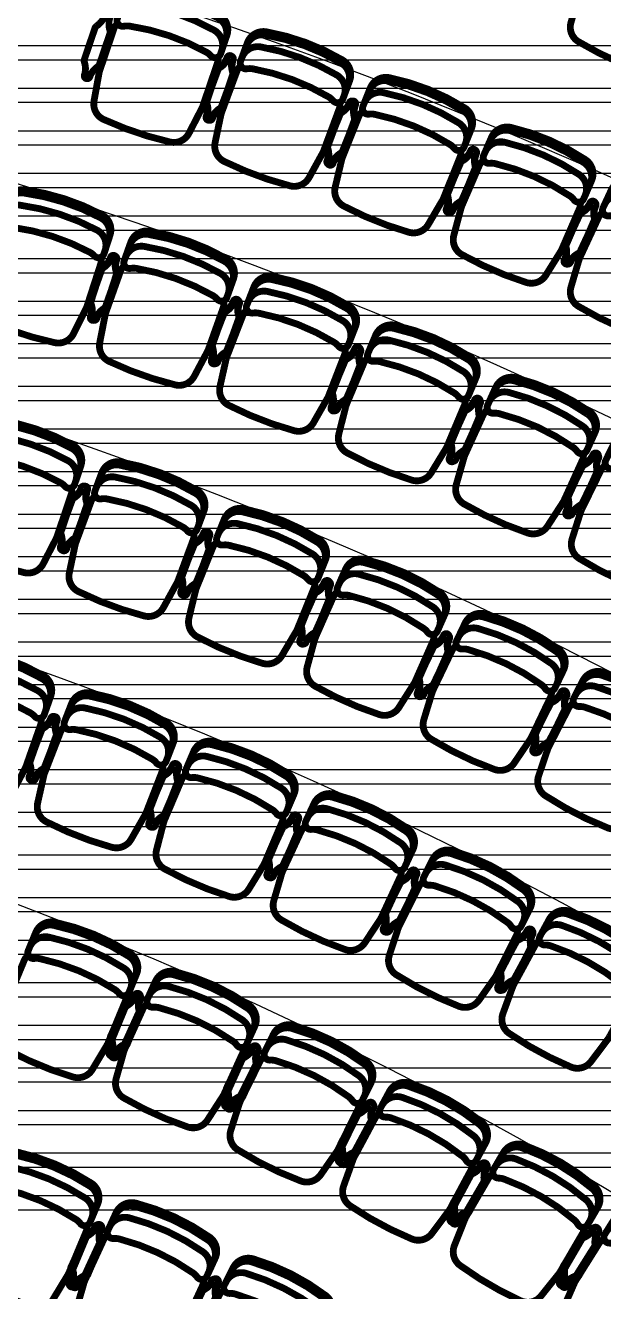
# Model space of a CAD drawing. Header units: metres. Extents: x -331 to 2982, y 362 to 2539.
# Drawn here: x 852.47 to 855.01, y 982.94 to 988.52 of the extents above; entities that cross this region are included whole.
import ezdxf

# ---------------------------------------------------------------- set-up
doc = ezdxf.new("R2010")
doc.units = ezdxf.units.M
doc.layers.add('Pis', color=251, linetype='Continuous')
doc.layers.add('Renato', color=7, linetype='Continuous')

msp = doc.modelspace()

# ---------------------------------------------------------------- hatches: boundary and pattern name
at = {"layer": 'Renato'}
h = msp.add_hatch(dxfattribs=at)
h.set_pattern_fill('ANSI32', color=256, scale=0.5, angle=135)
h.set_pattern_definition([(180, (839.86678, 988.55278), (-1e-17, -0.1875), []), (180, (839.80428, 988.61528), (-1e-17, -0.1875), [])])
h.paths.add_polyline_path([(852.3668, 988.5528), (856.5168, 988.5528), (856.5168, 983.2157), (852.3668, 983.2157)])

# ---------------------------------------------------------------- linework, layer by layer
at = {"layer": 'Pis', "const_width": 0.03}
for points in [[(855.4291, 988.6622, -0.149389), (855.425, 988.6333), (855.3438, 988.4587, -0.03724), (855.3365, 988.4457), (855.2689, 988.3435, -0.342214), (855.1819, 988.314, -0.051556), (854.9022, 988.4442, -0.342214), (854.8687, 988.5298), (854.9033, 988.6473, -0.03724), (854.9086, 988.6612), (854.9898, 988.8358, -0.149389), (855.0094, 988.8575)], [(853.3492, 988.4592, 0.36261), (853.3146, 988.5489, 0.08991), (852.9768, 988.6637, 0.36261), (852.8947, 988.6136)], [(853.3312, 988.4062, 0.36261), (853.2966, 988.4959, 0.08991), (852.9587, 988.6106, 0.36261), (852.8767, 988.5605)], [(853.3118, 988.3759, -0.149389), (853.3109, 988.3466), (853.249, 988.1643, -0.03724), (853.2432, 988.1506), (853.187, 988.0417, -0.342214), (853.1037, 988.003, -0.051556), (852.8116, 988.1022, -0.342214), (852.769, 988.1837), (852.7908, 988.3043, -0.03724), (852.7945, 988.3187), (852.8564, 988.501, -0.149389), (852.8735, 988.5247)], [(853.8893, 988.2597, 0.36261), (853.8572, 988.3503, 0.08991), (853.5226, 988.4741, 0.36261), (853.4392, 988.4263)], [(853.8699, 988.2072, 0.36261), (853.8377, 988.2978, 0.08991), (853.5031, 988.4216, 0.36261), (853.4197, 988.3738)], [(853.8497, 988.1774, -0.149389), (853.8481, 988.1482), (853.7812, 987.9676, -0.03724), (853.7751, 987.9541), (853.7159, 987.8468, -0.342214), (853.6316, 987.8103, -0.051556), (853.3422, 987.9174, -0.342214), (853.3019, 988), (853.327, 988.1199, -0.03724), (853.3311, 988.1342), (853.3979, 988.3148, -0.149389), (853.4156, 988.338)], [(854.4248, 988.048, 0.36261), (854.3951, 988.1395, 0.08991), (854.064, 988.2723, 0.36261), (853.9793, 988.2267)], [(854.404, 987.996, 0.36261), (854.3742, 988.0875, 0.08991), (854.0431, 988.2203, 0.36261), (853.9585, 988.1747)], [(854.383, 987.9668, -0.149389), (854.3806, 987.9377), (854.3089, 987.759, -0.03724), (854.3023, 987.7456), (854.2403, 987.6399, -0.342214), (854.155, 987.6057, -0.051556), (853.8687, 987.7206, -0.342214), (853.8306, 987.8042), (853.8589, 987.9235, -0.03724), (853.8634, 987.9377), (853.9351, 988.1164, -0.149389), (853.9534, 988.1391)], [(854.9534, 987.8196, 0.36261), (854.9262, 987.9118, 0.08991), (854.5988, 988.0535, 0.36261), (854.5129, 988.0103)], [(854.9311, 987.7682, 0.36261), (854.9039, 987.8604, 0.08991), (854.5765, 988.0021, 0.36261), (854.4906, 987.9589)], [(854.9094, 987.7395, -0.149389), (854.9062, 987.7105), (854.8297, 987.5338, -0.03724), (854.8228, 987.5206), (854.7579, 987.4166, -0.342214), (854.6717, 987.3848, -0.051556), (854.3886, 987.5073, -0.342214), (854.3528, 987.592), (854.3843, 987.7104, -0.03724), (854.3892, 987.7245), (854.4657, 987.9012, -0.149389), (854.4846, 987.9234)], [(852.835, 987.5796, 0.36261), (852.799, 987.6688, 0.08991), (852.4596, 987.7785, 0.36261), (852.3782, 987.7272)], [(855.4515, 987.5253, 0.36261), (855.4268, 987.6182, 0.08991), (855.1034, 987.7687, 0.36261), (855.0164, 987.7278)], [(852.8178, 987.5263, 0.36261), (852.7818, 987.6155, 0.08991), (852.4423, 987.7252, 0.36261), (852.361, 987.6739)], [(855.4291, 987.4972, -0.149389), (855.425, 987.4683), (855.3438, 987.2937, -0.03724), (855.3365, 987.2807), (855.2689, 987.1785, -0.342214), (855.1819, 987.149, -0.051556), (854.9022, 987.2792, -0.342214), (854.8687, 987.3648), (854.9033, 987.4823, -0.03724), (854.9086, 987.4962), (854.9898, 987.6708, -0.149389), (855.0094, 987.6925)], [(852.7989, 987.4957, -0.149389), (852.7984, 987.4665), (852.7392, 987.2833, -0.03724), (852.7336, 987.2695), (852.6791, 987.1598, -0.342214), (852.5963, 987.1198, -0.051556), (852.3027, 987.2147, -0.342214), (852.259, 987.2955), (852.279, 987.4164, -0.03724), (852.2825, 987.4309), (852.3417, 987.6141, -0.149389), (852.3584, 987.638)], [(853.378, 987.3869, 0.36261), (853.3446, 987.4771, 0.08991), (853.0084, 987.5964, 0.36261), (852.9256, 987.5475)], [(853.3592, 987.3341, 0.36261), (853.3258, 987.4243, 0.08991), (852.9896, 987.5436, 0.36261), (852.9069, 987.4947)], [(853.3395, 987.304, -0.149389), (853.3382, 987.2748), (853.2737, 987.0934, -0.03724), (853.2677, 987.0798), (853.2101, 986.9717, -0.342214), (853.1262, 986.9341, -0.051556), (852.8355, 987.0373, -0.342214), (852.7941, 987.1194), (852.8175, 987.2397, -0.03724), (852.8214, 987.254), (852.8858, 987.4354, -0.149389), (852.9032, 987.4589)], [(853.8945, 987.1255, 0.36261), (853.8638, 987.2165, 0.08991), (853.5311, 987.3455, 0.36261), (853.447, 987.299)], [(853.9148, 987.1777, 0.36261), (853.884, 987.2688, 0.08991), (853.5514, 987.3977, 0.36261), (853.4672, 987.3512)], [(853.8739, 987.096, -0.149389), (853.8718, 987.0668), (853.8022, 986.8873, -0.03724), (853.7958, 986.8739), (853.7351, 986.7674, -0.342214), (853.6501, 986.7323, -0.051556), (853.3625, 986.8438, -0.342214), (853.3235, 986.927), (853.3503, 987.0466, -0.03724), (853.3547, 987.0608), (853.4243, 987.2403, -0.149389), (853.4423, 987.2633)], [(854.4451, 986.9525, 0.36261), (854.4169, 987.0444, 0.08991), (854.0881, 987.1828, 0.36261), (854.0027, 987.1387)], [(854.4233, 986.9008, 0.36261), (854.3952, 986.9927, 0.08991), (854.0664, 987.1312, 0.36261), (853.9809, 987.0871)], [(854.4019, 986.8719, -0.149389), (854.3989, 986.8429), (854.3242, 986.6654, -0.03724), (854.3175, 986.6522), (854.2537, 986.5475, -0.342214), (854.1678, 986.5148, -0.051556), (853.8835, 986.6345, -0.342214), (853.8468, 986.7188), (853.8771, 986.8375, -0.03724), (853.8818, 986.8517), (853.9565, 987.0291, -0.149389), (853.9753, 987.0516)], [(854.9452, 986.6604, 0.36261), (854.9196, 986.7531, 0.08991), (854.5949, 986.9009, 0.36261), (854.5083, 986.8592)], [(854.9684, 986.7114, 0.36261), (854.9428, 986.8041, 0.08991), (854.6181, 986.9519, 0.36261), (854.5315, 986.9102)], [(854.9229, 986.6321, -0.149389), (854.9191, 986.6032), (854.8393, 986.4279, -0.03724), (854.8322, 986.4149), (854.7654, 986.3121, -0.342214), (854.6787, 986.2818, -0.051556), (854.3979, 986.4096, -0.342214), (854.3637, 986.495), (854.3973, 986.6128, -0.03724), (854.4025, 986.6268), (854.4822, 986.802, -0.149389), (854.5016, 986.8239)], [(852.7065, 986.5644, 0.36261), (852.6717, 986.654, 0.08991), (852.3336, 986.7679, 0.36261), (852.2516, 986.7176)], [(852.6886, 986.5113, 0.36261), (852.6538, 986.6009, 0.08991), (852.3157, 986.7148, 0.36261), (852.2338, 986.6645)], [(852.6694, 986.4809, -0.149389), (852.6685, 986.4517), (852.6071, 986.2692, -0.03724), (852.6013, 986.2555), (852.5453, 986.1465, -0.342214), (852.4621, 986.1075, -0.051556), (852.1697, 986.2061, -0.342214), (852.127, 986.2874), (852.1485, 986.4081, -0.03724), (852.1522, 986.4225), (852.2137, 986.605, -0.149389), (852.2307, 986.6287)], [(853.2478, 986.3661, 0.36261), (853.2157, 986.4567, 0.08991), (852.8812, 986.5808, 0.36261), (852.7978, 986.5331)], [(855.4364, 986.3768, -0.149389), (855.4318, 986.3479), (855.3471, 986.175, -0.03724), (855.3395, 986.1622), (855.2699, 986.0614, -0.342214), (855.1823, 986.0336, -0.051556), (854.9052, 986.1694, -0.342214), (854.8735, 986.2557), (854.9105, 986.3725, -0.03724), (854.9161, 986.3863), (855.0008, 986.5592, -0.149389), (855.0208, 986.5805)], [(853.2283, 986.3136, 0.36261), (853.1962, 986.4042, 0.08991), (852.8617, 986.5283, 0.36261), (852.7783, 986.4805)], [(853.2081, 986.2838, -0.149389), (853.2064, 986.2546), (853.1395, 986.0741, -0.03724), (853.1333, 986.0606), (853.0741, 985.9533, -0.342214), (852.9897, 985.9169, -0.051556), (852.7004, 986.0242, -0.342214), (852.6602, 986.1068), (852.6853, 986.2268, -0.03724), (852.6894, 986.2411), (852.7564, 986.4216, -0.149389), (852.7741, 986.4448)], [(853.7821, 986.1495, 0.36261), (853.7527, 986.2411, 0.08991), (853.4221, 986.3752, 0.36261), (853.3373, 986.33)], [(853.761, 986.0976, 0.36261), (853.7316, 986.1891, 0.08991), (853.4011, 986.3233, 0.36261), (853.3162, 986.2781)], [(853.7399, 986.0684, -0.149389), (853.7373, 986.0393), (853.6649, 985.8609, -0.03724), (853.6583, 985.8476), (853.5959, 985.7421, -0.342214), (853.5105, 985.7083, -0.051556), (853.2246, 985.8243, -0.342214), (853.1869, 985.9081), (853.2156, 986.0272, -0.03724), (853.2202, 986.0414), (853.2926, 986.2198, -0.149389), (853.311, 986.2425)], [(854.3096, 985.9157, 0.36261), (854.283, 986.0081, 0.08991), (853.9566, 986.1522, 0.36261), (853.8705, 986.1095)], [(854.2869, 985.8644, 0.36261), (854.2604, 985.9568, 0.08991), (853.934, 986.1009, 0.36261), (853.8478, 986.0583)], [(854.265, 985.8359, -0.149389), (854.2616, 985.8069), (854.1838, 985.6308, -0.03724), (854.1768, 985.6176), (854.1112, 985.5141, -0.342214), (854.0248, 985.4829, -0.051556), (853.7426, 985.6075, -0.342214), (853.7074, 985.6924), (853.7397, 985.8106, -0.03724), (853.7447, 985.8246), (853.8224, 986.0007, -0.149389), (853.8415, 986.0229)], [(854.8294, 985.6653, 0.36261), (854.8057, 985.7585, 0.08991), (854.4838, 985.9124, 0.36261), (854.3964, 985.8724)], [(854.8053, 985.6148, 0.36261), (854.7815, 985.7079, 0.08991), (854.4596, 985.8618, 0.36261), (854.3722, 985.8218)], [(854.7825, 985.587, -0.149389), (854.7781, 985.5581), (854.6951, 985.3843, -0.03724), (854.6877, 985.3714), (854.619, 985.2699, -0.342214), (854.5317, 985.2413, -0.051556), (854.2534, 985.3744, -0.342214), (854.2208, 985.4603), (854.2566, 985.5775, -0.03724), (854.262, 985.5914), (854.3451, 985.7651, -0.149389), (854.3648, 985.7866)], [(852.5738, 985.5507, 0.36261), (852.5401, 985.6408, 0.08991), (852.2036, 985.7593, 0.36261), (852.121, 985.7101)], [(852.5552, 985.4979, 0.36261), (852.5215, 985.588, 0.08991), (852.185, 985.7064, 0.36261), (852.1024, 985.6572)], [(852.5355, 985.4678, -0.149389), (852.5343, 985.4386), (852.4704, 985.257, -0.03724), (852.4644, 985.2433), (852.407, 985.135, -0.342214), (852.3233, 985.0972, -0.051556), (852.0322, 985.1997, -0.342214), (851.9906, 985.2816), (852.0137, 985.4019, -0.03724), (852.0176, 985.4163), (852.0815, 985.5979, -0.149389), (852.0989, 985.6215)], [(855.3406, 985.3988, 0.36261), (855.3197, 985.4927, 0.08991), (855.0026, 985.6562, 0.36261), (854.914, 985.6188)], [(853.1123, 985.3439, 0.36261), (853.0816, 985.435, 0.08991), (852.749, 985.5641, 0.36261), (852.6648, 985.5176)], [(855.3149, 985.349, 0.36261), (855.294, 985.4429, 0.08991), (854.9769, 985.6064, 0.36261), (854.8883, 985.569)], [(853.092, 985.2916, 0.36261), (853.0613, 985.3827, 0.08991), (852.7287, 985.5119, 0.36261), (852.6446, 985.4654)], [(855.2913, 985.3219, -0.149389), (855.2861, 985.2931), (855.1979, 985.122, -0.03724), (855.1901, 985.1093), (855.1184, 985.01, -0.342214), (855.0302, 984.984, -0.051556), (854.756, 985.1254, -0.342214), (854.726, 985.2123), (854.7654, 985.3283, -0.03724), (854.7712, 985.342), (854.8595, 985.5131, -0.149389), (854.8799, 985.5341)], [(853.0714, 985.2622, -0.149389), (853.0692, 985.233), (852.9995, 985.0535, -0.03724), (852.9931, 985.0401), (852.9323, 984.9337, -0.342214), (852.8474, 984.8986, -0.051556), (852.5598, 985.0103, -0.342214), (852.5208, 985.0935), (852.5478, 985.2131, -0.03724), (852.5521, 985.2273), (852.6218, 985.4068, -0.149389), (852.6399, 985.4297)], [(853.6433, 985.1184, 0.36261), (853.6155, 985.2105, 0.08991), (853.2872, 985.3502, 0.36261), (853.2016, 985.3064)], [(853.6213, 985.0669, 0.36261), (853.5935, 985.1589, 0.08991), (853.2653, 985.2986, 0.36261), (853.1797, 985.2548)], [(853.5998, 985.0381, -0.149389), (853.5967, 985.009), (853.5213, 984.8319, -0.03724), (853.5145, 984.8186), (853.4503, 984.7142, -0.342214), (853.3643, 984.6819, -0.051556), (853.0804, 984.8027, -0.342214), (853.0441, 984.8871), (853.0749, 985.0057, -0.03724), (853.0797, 985.0198), (853.155, 985.197, -0.149389), (853.1739, 985.2194)], [(854.1668, 984.8761, 0.36261), (854.1419, 984.969, 0.08991), (853.8183, 985.1191, 0.36261), (853.7313, 985.0781)], [(854.1432, 984.8253, 0.36261), (854.1184, 984.9181, 0.08991), (853.7947, 985.0683, 0.36261), (853.7078, 985.0272)], [(854.1208, 984.7972, -0.149389), (854.1167, 984.7682), (854.0357, 984.5936, -0.03724), (854.0285, 984.5806), (853.961, 984.4783, -0.342214), (853.874, 984.4486, -0.051556), (853.5941, 984.5785, -0.342214), (853.5605, 984.664), (853.595, 984.7816, -0.03724), (853.6003, 984.7955), (853.6813, 984.9702, -0.149389), (853.7008, 984.992)], [(854.6818, 984.6165, 0.36261), (854.6599, 984.7101, 0.08991), (854.3413, 984.8705, 0.36261), (854.2531, 984.8323)], [(854.6566, 984.5664, 0.36261), (854.6348, 984.66, 0.08991), (854.3161, 984.8204, 0.36261), (854.2279, 984.7822)], [(854.6333, 984.539, -0.149389), (854.6284, 984.5102), (854.5418, 984.3383, -0.03724), (854.5341, 984.3255), (854.4634, 984.2254, -0.342214), (854.3755, 984.1986, -0.051556), (854.0999, 984.3373, -0.342214), (854.0691, 984.4239), (854.1074, 984.5403, -0.03724), (854.113, 984.554), (854.1996, 984.726, -0.149389), (854.2198, 984.7472)], [(855.1608, 984.2902, 0.36261), (855.1419, 984.3844, 0.08991), (854.8286, 984.5549, 0.36261), (854.7392, 984.5195)], [(855.1876, 984.3394, 0.36261), (855.1687, 984.4336, 0.08991), (854.8553, 984.6041, 0.36261), (854.7659, 984.5688)], [(852.9291, 984.2752, 0.36261), (852.9003, 984.3669, 0.08991), (852.5706, 984.5031, 0.36261), (852.4855, 984.4584)], [(852.9505, 984.327, 0.36261), (852.9217, 984.4187, 0.08991), (852.592, 984.5548, 0.36261), (852.5068, 984.5101)], [(855.1366, 984.2635, -0.149389), (855.1308, 984.2349), (855.0387, 984.0658, -0.03724), (855.0307, 984.0533), (854.9568, 983.9555, -0.342214), (854.8681, 983.9315, -0.051556), (854.5971, 984.0789, -0.342214), (854.569, 984.1665), (854.611, 984.2816, -0.03724), (854.6171, 984.2952), (854.7091, 984.4643, -0.149389), (854.73, 984.4848)], [(852.9079, 984.2461, -0.149389), (852.9051, 984.217), (852.8316, 984.0391, -0.03724), (852.8249, 984.0258), (852.7619, 983.9207, -0.342214), (852.6762, 983.8874, -0.051556), (852.3911, 984.0051, -0.342214), (852.3539, 984.0892), (852.3833, 984.2081, -0.03724), (852.388, 984.2223), (852.4614, 984.4002, -0.149389), (852.48, 984.4228)], [(853.4706, 984.0974, 0.36261), (853.445, 984.19, 0.08991), (853.12, 984.3373, 0.36261), (853.0334, 984.2955)], [(853.4475, 984.0464, 0.36261), (853.4218, 984.139, 0.08991), (853.0969, 984.2863, 0.36261), (853.0103, 984.2445)], [(853.4253, 984.0181, -0.149389), (853.4215, 983.9891), (853.3421, 983.8137, -0.03724), (853.3349, 983.8007), (853.2684, 983.6978, -0.342214), (853.1816, 983.6674, -0.051556), (852.9006, 983.7947, -0.342214), (852.8663, 983.88), (852.8998, 983.9979, -0.03724), (852.9049, 984.0119), (852.9844, 984.1872, -0.149389), (853.0037, 984.2092)], [(853.9825, 983.8496, 0.36261), (853.96, 983.9431, 0.08991), (853.6402, 984.1013, 0.36261), (853.5523, 984.0625)], [(853.9577, 983.7994, 0.36261), (853.9352, 983.8929, 0.08991), (853.6154, 984.0511, 0.36261), (853.5274, 984.0123)], [(853.9345, 983.7719, -0.149389), (853.9298, 983.743), (853.8444, 983.5705, -0.03724), (853.8368, 983.5577), (853.7668, 983.4571, -0.342214), (853.6791, 983.4297, -0.051556), (853.4025, 983.5665, -0.342214), (853.3711, 983.6528), (853.4086, 983.7695, -0.03724), (853.4142, 983.7833), (853.4996, 983.9559, -0.149389), (853.5196, 983.9772)], [(854.4855, 983.5839, 0.36261), (854.4661, 983.6781, 0.08991), (854.1519, 983.8471, 0.36261), (854.0627, 983.8113)], [(854.4589, 983.5346, 0.36261), (854.4396, 983.6288, 0.08991), (854.1254, 983.7977, 0.36261), (854.0362, 983.7619)], [(854.4349, 983.5079, -0.149389), (854.4291, 983.4792), (854.338, 983.3096, -0.03724), (854.33, 983.2971), (854.2565, 983.1989, -0.342214), (854.1679, 983.1745, -0.051556), (853.8962, 983.3206, -0.342214), (853.8678, 983.408), (853.9091, 983.5234, -0.03724), (853.9152, 983.5369), (854.0064, 983.7065, -0.149389), (854.0271, 983.7271)], [(854.9788, 983.3007, 0.36261), (854.9627, 983.3954, 0.08991), (854.6544, 983.575, 0.36261), (854.564, 983.5422)], [(852.7794, 983.3148, 0.36261), (852.751, 983.4067, 0.08991), (852.4218, 983.5442, 0.36261), (852.3365, 983.4998)], [(854.9506, 983.2522, 0.36261), (854.9345, 983.347, 0.08991), (854.6262, 983.5266, 0.36261), (854.5358, 983.4938)], [(852.7578, 983.2631, 0.36261), (852.7294, 983.355, 0.08991), (852.4002, 983.4925, 0.36261), (852.3149, 983.4481)], [(854.9257, 983.2264, -0.149389), (854.919, 983.1979), (854.8221, 983.0315, -0.03724), (854.8137, 983.0193), (854.737, 982.9237, -0.342214), (854.6476, 982.9023, -0.051556), (854.381, 983.0575, -0.342214), (854.3555, 983.1458), (854.4008, 983.2597, -0.03724), (854.4073, 983.2731), (854.5042, 983.4394, -0.149389), (854.5256, 983.4593)], [(852.7364, 983.2342, -0.149389), (852.7335, 983.2051), (852.6593, 983.0274, -0.03724), (852.6526, 983.0142), (852.5891, 982.9094, -0.342214), (852.5033, 982.8764, -0.051556), (852.2187, 982.9953, -0.342214), (852.1818, 983.0795), (852.2117, 983.1983, -0.03724), (852.2164, 983.2124), (852.2906, 983.3901, -0.149389), (852.3093, 983.4126)], [(853.2961, 983.0764, 0.36261), (853.2711, 983.1692, 0.08991), (852.947, 983.3185, 0.36261), (852.8602, 983.2773)], [(853.2727, 983.0255, 0.36261), (853.2476, 983.1184, 0.08991), (852.9236, 983.2677, 0.36261), (852.8367, 983.2264)], [(855.4322, 982.9527, 0.36261), (855.4193, 983.048, 0.08991), (855.1172, 983.2379, 0.36261), (855.0258, 983.2082)], [(853.2503, 982.9974, -0.149389), (853.2464, 982.9684), (853.1658, 982.7936, -0.03724), (853.1586, 982.7805), (853.0913, 982.6781, -0.342214), (853.0044, 982.6482, -0.051556), (852.7242, 982.7774, -0.342214), (852.6904, 982.8628), (852.7246, 982.9805, -0.03724), (852.7298, 982.9944), (852.8104, 983.1693, -0.149389), (852.8299, 983.1911)], [(855.4063, 982.9277, -0.149389), (855.3987, 982.8995), (855.2962, 982.7365, -0.03724), (855.2874, 982.7245), (855.2075, 982.6316, -0.342214), (855.1174, 982.6132, -0.051556), (854.8563, 982.7774, -0.342214), (854.8338, 982.8665), (854.8829, 982.9788, -0.03724), (854.8899, 982.992), (854.9923, 983.155, -0.149389), (855.0144, 983.1741)], [(853.8035, 982.8188, 0.36261), (853.7818, 982.9125, 0.08991), (853.4634, 983.0734, 0.36261), (853.3751, 983.0353)], [(853.7782, 982.7688, 0.36261), (853.7565, 982.8625, 0.08991), (853.4381, 983.0234, 0.36261), (853.3498, 982.9853)], [(853.7549, 982.7415, -0.149389), (853.7499, 982.7127), (853.663, 982.5409, -0.03724), (853.6554, 982.5281), (853.5845, 982.4282, -0.342214), (853.4965, 982.4015, -0.051556), (853.2212, 982.5406, -0.342214), (853.1905, 982.6273), (853.2289, 982.7436, -0.03724), (853.2346, 982.7574), (853.3215, 982.9292, -0.149389), (853.3417, 982.9503)]]:
    msp.add_lwpolyline(points, format="xyb", dxfattribs=at)
for points in [[(852.9257, 988.5133, -0.08991), (853.2635, 988.3986, -0.086278), (853.2835, 988.3825, 0.57735), (853.326, 988.3909), (853.354, 988.4734, 0.36261), (853.3194, 988.5631, 0.08991), (852.9816, 988.6779, 0.36261), (852.8995, 988.6278), (852.8715, 988.5453, 0.57735), (852.9, 988.5127, -0.086278)], [(852.785, 988.3346, 0.164851), (852.7928, 988.3448), (852.8392, 988.4813, 0.164851), (852.8392, 988.4941, -0.162089), (852.8389, 988.5505, 1), (852.8153, 988.5585, -0.162089), (852.7807, 988.514, 0.164851), (852.7729, 988.5038), (852.7266, 988.3673, 0.164851), (852.7266, 988.3545, -0.162089), (852.7268, 988.2981, 1), (852.7505, 988.2901, -0.162089)], [(853.4675, 988.3253, -0.08991), (853.8021, 988.2014, -0.086278), (853.8216, 988.1848, 0.57735), (853.8643, 988.1921), (853.8945, 988.2738, 0.36261), (853.8624, 988.3644, 0.08991), (853.5278, 988.4882, 0.36261), (853.4444, 988.4404), (853.4141, 988.3587, 0.57735), (853.4418, 988.3253, -0.086278)], [(853.322, 988.1504, 0.164851), (853.3301, 988.1604), (853.3801, 988.2956, 0.164851), (853.3805, 988.3084, -0.162089), (853.3817, 988.3647, 1), (853.3583, 988.3734, -0.162089), (853.3225, 988.3298, 0.164851), (853.3145, 988.3198), (853.2644, 988.1847, 0.164851), (853.2641, 988.1719, -0.162089), (853.2628, 988.1155, 1), (853.2863, 988.1068, -0.162089)], [(853.2663, 988.184), (853.3126, 988.3205, -0.164851), (853.3204, 988.3307, 0.162089), (853.355, 988.3752, -1), (853.3786, 988.3672, 0.162089), (853.3789, 988.3108, -0.164851), (853.3789, 988.298), (853.3326, 988.1615, -0.164851), (853.3248, 988.1513, 0.162089), (853.2902, 988.1068, -1), (853.2665, 988.1148, 0.162089), (853.2663, 988.1712, -0.164851)], [(854.0049, 988.1249, -0.08991), (854.336, 987.9921, -0.086278), (854.3551, 987.9749, 0.57735), (854.398, 987.9811), (854.4304, 988.0619, 0.36261), (854.4007, 988.1534, 0.08991), (854.0696, 988.2862, 0.36261), (853.9849, 988.2406), (853.9525, 988.1598, 0.57735), (853.9792, 988.1257, -0.086278)], [(853.8548, 987.9541, 0.164851), (853.8631, 987.9638), (853.9168, 988.0976, 0.164851), (853.9175, 988.1104, -0.162089), (853.9202, 988.1667, 1), (853.897, 988.176, -0.162089), (853.8601, 988.1334, 0.164851), (853.8518, 988.1237), (853.7981, 987.9899, 0.164851), (853.7974, 987.9771, -0.162089), (853.7947, 987.9208, 1), (853.8179, 987.9115, -0.162089)], [(853.799, 987.9869), (853.849, 988.122, -0.164851), (853.8571, 988.132, 0.162089), (853.8928, 988.1756, -1), (853.9163, 988.1669, 0.162089), (853.915, 988.1106, -0.164851), (853.9147, 988.0977), (853.8647, 987.9626, -0.164851), (853.8566, 987.9526, 0.162089), (853.8209, 987.909, -1), (853.7974, 987.9177, 0.162089), (853.7987, 987.974, -0.164851)], [(854.5357, 987.9078, -0.08991), (854.8631, 987.7661, -0.086278), (854.8817, 987.7484, 0.57735), (854.9247, 987.7534), (854.9594, 987.8334, 0.36261), (854.9321, 987.9256, 0.08991), (854.6047, 988.0673, 0.36261), (854.5189, 988.0241), (854.4842, 987.9441, 0.57735), (854.51, 987.9093, -0.086278)], [(854.381, 987.7411, 0.164851), (854.3896, 987.7507), (854.4469, 987.8829, 0.164851), (854.4479, 987.8957, -0.162089), (854.4522, 987.9519, 1), (854.4293, 987.9618, -0.162089), (854.3912, 987.9202, 0.164851), (854.3826, 987.9107), (854.3254, 987.7785, 0.164851), (854.3243, 987.7657, -0.162089), (854.32, 987.7095, 1), (854.343, 987.6995, -0.162089)], [(854.3272, 987.7777), (854.3808, 987.9115, -0.164851), (854.3892, 987.9212, 0.162089), (854.4261, 987.9638, -1), (854.4493, 987.9545, 0.162089), (854.4465, 987.8982, -0.164851), (854.4458, 987.8854), (854.3921, 987.7516, -0.164851), (854.3838, 987.7419, 0.162089), (854.3469, 987.6993, -1), (854.3237, 987.7086, 0.162089), (854.3265, 987.7649, -0.164851)], [(852.4108, 987.6274, -0.08991), (852.7502, 987.5178, -0.086278), (852.7705, 987.5019, 0.57735), (852.8128, 987.511), (852.8396, 987.5939, 0.36261), (852.8037, 987.6831, 0.08991), (852.4642, 987.7928, 0.36261), (852.3829, 987.7415), (852.3561, 987.6586, 0.57735), (852.3851, 987.6264, -0.086278)], [(855.06, 987.6756, -0.08991), (855.3835, 987.5251, -0.086278), (855.4016, 987.5069, 0.57735), (855.4447, 987.5107), (855.4815, 987.5897, 0.36261), (855.4568, 987.6826, 0.08991), (855.1333, 987.8331, 0.36261), (855.0463, 987.7922), (855.0096, 987.7132, 0.57735), (855.0344, 987.6778, -0.086278)], [(854.9009, 987.5131, 0.164851), (854.9097, 987.5224), (854.9705, 987.6531, 0.164851), (854.9719, 987.6658, -0.162089), (854.9778, 987.7219, 1), (854.9551, 987.7324, -0.162089), (854.9159, 987.6919, 0.164851), (854.9071, 987.6826), (854.8463, 987.5519, 0.164851), (854.8449, 987.5392, -0.162089), (854.8391, 987.4831, 1), (854.8617, 987.4726, -0.162089)], [(854.8485, 987.552), (854.9057, 987.6843, -0.164851), (854.9143, 987.6938, 0.162089), (854.9524, 987.7354, -1), (854.9753, 987.7255, 0.162089), (854.971, 987.6693, -0.164851), (854.97, 987.6565), (854.9127, 987.5242, -0.164851), (854.9041, 987.5147, 0.162089), (854.8661, 987.4731, -1), (854.8431, 987.483, 0.162089), (854.8474, 987.5392, -0.164851)], [(852.9553, 987.4468, -0.08991), (853.2915, 987.3275, -0.086278), (853.3112, 987.3111, 0.57735), (853.3538, 987.3189), (853.383, 987.401, 0.36261), (853.3496, 987.4912, 0.08991), (853.0134, 987.6106, 0.36261), (852.9306, 987.5616), (852.9015, 987.4795, 0.57735), (852.9296, 987.4466, -0.086278)], [(852.8121, 987.2701, 0.164851), (852.8201, 987.2802), (852.8683, 987.416, 0.164851), (852.8685, 987.4288, -0.162089), (852.869, 987.4852, 1), (852.8454, 987.4935, -0.162089), (852.8103, 987.4495, 0.164851), (852.8023, 987.4394), (852.7541, 987.3036, 0.164851), (852.7539, 987.2908, -0.162089), (852.7534, 987.2344, 1), (852.777, 987.226, -0.162089)], [(852.7562, 987.3032), (852.8005, 987.4404, -0.164851), (852.8082, 987.4507, 0.162089), (852.842, 987.4957, -1), (852.8658, 987.488, 0.162089), (852.8669, 987.4317, -0.164851), (852.8671, 987.4189), (852.8228, 987.2817, -0.164851), (852.8151, 987.2714, 0.162089), (852.7813, 987.2264, -1), (852.7575, 987.234, 0.162089), (852.7564, 987.2904, -0.164851)], [(853.494, 987.2497, -0.08991), (853.8266, 987.1208, -0.086278), (853.8459, 987.1038, 0.57735), (853.8887, 987.1104), (853.9202, 987.1917, 0.36261), (853.8894, 987.2828, 0.08991), (853.5568, 987.4117, 0.36261), (853.4727, 987.3652), (853.4412, 987.2839, 0.57735), (853.4683, 987.2502, -0.086278)], [(853.3459, 987.0771, 0.164851), (853.3541, 987.087), (853.4062, 987.2214, 0.164851), (853.4067, 987.2342, -0.162089), (853.4089, 987.2905, 1), (853.3855, 987.2995, -0.162089), (853.3492, 987.2565, 0.164851), (853.3409, 987.2467), (853.2888, 987.1123, 0.164851), (853.2883, 987.0995, -0.162089), (853.2861, 987.0431, 1), (853.3095, 987.0341, -0.162089)], [(853.2913, 987.1129), (853.3395, 987.2487, -0.164851), (853.3474, 987.2588, 0.162089), (853.3826, 987.3028, -1), (853.4061, 987.2945, 0.162089), (853.4056, 987.2381, -0.164851), (853.4055, 987.2253), (853.3572, 987.0894, -0.164851), (853.3493, 987.0794, 0.162089), (853.3141, 987.0353, -1), (853.2906, 987.0437, 0.162089), (853.2911, 987.1, -0.164851)], [(854.0265, 987.0365, -0.08991), (854.3553, 986.8981, -0.086278), (854.3741, 986.8806, 0.57735), (854.4171, 986.886), (854.4509, 986.9663, 0.36261), (854.4227, 987.0582, 0.08991), (854.0939, 987.1966, 0.36261), (854.0085, 987.1525), (853.9747, 987.0722, 0.57735), (854.0009, 987.0377, -0.086278)], [(853.8735, 986.8682, 0.164851), (853.882, 986.8778), (853.9379, 987.0107, 0.164851), (853.9389, 987.0235, -0.162089), (853.9426, 987.0797, 1), (853.9196, 987.0894, -0.162089), (853.8819, 987.0474, 0.164851), (853.8734, 987.0378), (853.8175, 986.905, 0.164851), (853.8166, 986.8922, -0.162089), (853.8128, 986.836, 1), (853.8359, 986.8263, -0.162089)], [(853.8203, 986.9063), (853.8724, 987.0406, -0.164851), (853.8806, 987.0505, 0.162089), (853.917, 987.0935, -1), (853.9403, 987.0845, 0.162089), (853.9382, 987.0282, -0.164851), (853.9376, 987.0153), (853.8856, 986.881, -0.164851), (853.8773, 986.8711, 0.162089), (853.8409, 986.8281, -1), (853.8176, 986.8371, 0.162089), (853.8197, 986.8934, -0.164851)], [(854.5524, 986.8074, -0.08991), (854.8771, 986.6596, -0.086278), (854.8954, 986.6415, 0.57735), (854.9385, 986.6457), (854.9746, 986.725, 0.36261), (854.9491, 986.8177, 0.08991), (854.6244, 986.9655, 0.36261), (854.5377, 986.9239), (854.5016, 986.8446, 0.57735), (854.5268, 986.8093, -0.086278)], [(854.3946, 986.6436, 0.164851), (854.4034, 986.6529), (854.4631, 986.7841, 0.164851), (854.4644, 986.7969, -0.162089), (854.4697, 986.853, 1), (854.447, 986.8633, -0.162089), (854.4082, 986.8225, 0.164851), (854.3994, 986.8131), (854.3397, 986.6819, 0.164851), (854.3384, 986.6692, -0.162089), (854.3331, 986.613, 1), (854.3558, 986.6027, -0.162089)], [(854.3428, 986.6838), (854.3988, 986.8167, -0.164851), (854.4073, 986.8263, 0.162089), (854.4449, 986.8682, -1), (854.4679, 986.8585, 0.162089), (854.4642, 986.8023, -0.164851), (854.4633, 986.7895), (854.4074, 986.6567, -0.164851), (854.3988, 986.6471, 0.162089), (854.3612, 986.6051, -1), (854.3382, 986.6148, 0.162089), (854.3419, 986.671, -0.164851)], [(852.2829, 986.6175, -0.08991), (852.621, 986.5035, -0.086278), (852.641, 986.4874, 0.57735), (852.6835, 986.496), (852.7113, 986.5786, 0.36261), (852.6765, 986.6682, 0.08991), (852.3384, 986.7821, 0.36261), (852.2564, 986.7319), (852.2286, 986.6493, 0.57735), (852.2572, 986.6168, -0.086278)], [(855.0711, 986.5626, -0.08991), (855.3914, 986.4055, -0.086278), (855.4092, 986.387, 0.57735), (855.4524, 986.3899), (855.4908, 986.4682, 0.36261), (855.4679, 986.5615, 0.08991), (855.1476, 986.7186, 0.36261), (855.0598, 986.6794), (855.0214, 986.6012, 0.57735), (855.0455, 986.5652, -0.086278)], [(854.9087, 986.4033, 0.164851), (854.9177, 986.4125), (854.9812, 986.5419, 0.164851), (854.9828, 986.5546, -0.162089), (854.9898, 986.6105, 1), (854.9673, 986.6215, -0.162089), (854.9274, 986.5818, 0.164851), (854.9183, 986.5727), (854.8549, 986.4433, 0.164851), (854.8532, 986.4305, -0.162089), (854.8463, 986.3746, 1), (854.8687, 986.3636, -0.162089)], [(854.8585, 986.4458), (854.9182, 986.577, -0.164851), (854.927, 986.5863, 0.162089), (854.9658, 986.6272, -1), (854.9885, 986.6169, 0.162089), (854.9832, 986.5607, -0.164851), (854.9819, 986.548), (854.9222, 986.4168, -0.164851), (854.9134, 986.4074, 0.162089), (854.8746, 986.3666, -1), (854.8518, 986.3769, 0.162089), (854.8572, 986.433, -0.164851)], [(852.826, 986.432, -0.08991), (853.1605, 986.3079, -0.086278), (853.18, 986.2912, 0.57735), (853.2227, 986.2985), (853.253, 986.3802, 0.36261), (853.2209, 986.4708, 0.08991), (852.8864, 986.5949, 0.36261), (852.803, 986.5471), (852.7727, 986.4654, 0.57735), (852.8003, 986.4321, -0.086278)], [(852.6804, 986.2573, 0.164851), (852.6885, 986.2672), (852.7386, 986.4024, 0.164851), (852.739, 986.4152, -0.162089), (852.7403, 986.4715, 1), (852.7168, 986.4802, -0.162089), (852.6811, 986.4367, 0.164851), (852.673, 986.4267), (852.6229, 986.2916, 0.164851), (852.6225, 986.2788, -0.162089), (852.6212, 986.2224, 1), (852.6446, 986.2137, -0.162089)], [(852.6243, 986.289), (852.6703, 986.4255, -0.164851), (852.6781, 986.4357, 0.162089), (852.7125, 986.4804, -1), (852.7362, 986.4724, 0.162089), (852.7366, 986.416, -0.164851), (852.7366, 986.4032), (852.6906, 986.2666, -0.164851), (852.6828, 986.2564, 0.162089), (852.6484, 986.2118, -1), (852.6247, 986.2198, 0.162089), (852.6243, 986.2761, -0.164851)], [(853.3624, 986.2281, -0.08991), (853.693, 986.094, -0.086278), (853.712, 986.0767, 0.57735), (853.7549, 986.0827), (853.7877, 986.1634, 0.36261), (853.7583, 986.255, 0.08991), (853.4278, 986.3891, 0.36261), (853.3429, 986.3439), (853.3101, 986.2631, 0.57735), (853.3368, 986.229, -0.086278)], [(853.2116, 986.0579, 0.164851), (853.22, 986.0676), (853.2742, 986.2011, 0.164851), (853.2749, 986.2139, -0.162089), (853.278, 986.2702, 1), (853.2548, 986.2796, -0.162089), (853.2177, 986.2372, 0.164851), (853.2093, 986.2274), (853.1551, 986.0939, 0.164851), (853.1544, 986.0811, -0.162089), (853.1514, 986.0248, 1), (853.1746, 986.0154, -0.162089)], [(853.1573, 986.0933), (853.2074, 986.2284, -0.164851), (853.2155, 986.2384, 0.162089), (853.2512, 986.282, -1), (853.2747, 986.2733, 0.162089), (853.2734, 986.2169, -0.164851), (853.273, 986.2041), (853.2229, 986.069, -0.164851), (853.2148, 986.059, 0.162089), (853.179, 986.0154, -1), (853.1556, 986.0241, 0.162089), (853.1569, 986.0805, -0.164851)], [(853.8925, 986.0069, -0.08991), (854.2189, 985.8629, -0.086278), (854.2374, 985.845, 0.57735), (854.2804, 985.8497), (854.3156, 985.9294, 0.36261), (854.2891, 986.0218, 0.08991), (853.9627, 986.1659, 0.36261), (853.8765, 986.1233), (853.8413, 986.0435, 0.57735), (853.8669, 986.0086, -0.086278)], [(853.7366, 985.8413, 0.164851), (853.7453, 985.8508), (853.8035, 985.9826, 0.164851), (853.8046, 985.9954, -0.162089), (853.8093, 986.0516, 1), (853.7865, 986.0617, -0.162089), (853.7481, 986.0204, 0.164851), (853.7395, 986.0109), (853.6813, 985.8791, 0.164851), (853.6801, 985.8663, -0.162089), (853.6754, 985.8101, 1), (853.6983, 985.8, -0.162089)], [(853.6833, 985.8796), (853.7375, 986.0131, -0.164851), (853.7459, 986.0228, 0.162089), (853.783, 986.0653, -1), (853.8061, 986.0559, 0.162089), (853.8031, 985.9996, -0.164851), (853.8024, 985.9868), (853.7482, 985.8533, -0.164851), (853.7398, 985.8435, 0.162089), (853.7027, 985.8011, -1), (853.6796, 985.8105, 0.162089), (853.6826, 985.8668, -0.164851)], [(854.4153, 985.7691, -0.08991), (854.7372, 985.6153, -0.086278), (854.7551, 985.5969, 0.57735), (854.7983, 985.6002), (854.8359, 985.6789, 0.36261), (854.8121, 985.772, 0.08991), (854.4903, 985.9259, 0.36261), (854.4028, 985.8859), (854.3652, 985.8073, 0.57735), (854.3897, 985.7716, -0.086278)], [(854.2545, 985.6083, 0.164851), (854.2635, 985.6175), (854.3256, 985.7475, 0.164851), (854.3271, 985.7603, -0.162089), (854.3335, 985.8163, 1), (854.311, 985.8271, -0.162089), (854.2714, 985.7869, 0.164851), (854.2625, 985.7777), (854.2003, 985.6477, 0.164851), (854.1988, 985.635, -0.162089), (854.1924, 985.579, 1), (854.2149, 985.5682, -0.162089)], [(854.2027, 985.6489), (854.2609, 985.7807, -0.164851), (854.2696, 985.7902, 0.162089), (854.3079, 985.8315, -1), (854.3308, 985.8214, 0.162089), (854.3261, 985.7652, -0.164851), (854.325, 985.7525), (854.2668, 985.6206, -0.164851), (854.2581, 985.6112, 0.162089), (854.2198, 985.5698, -1), (854.1969, 985.5799, 0.162089), (854.2016, 985.6361, -0.164851)], [(852.1509, 985.6095, -0.08991), (852.4874, 985.4911, -0.086278), (852.5073, 985.4747, 0.57735), (852.5498, 985.4827), (852.5788, 985.5649, 0.36261), (852.5451, 985.655, 0.08991), (852.2086, 985.7734, 0.36261), (852.126, 985.7242), (852.097, 985.642, 0.57735), (852.1252, 985.6092, -0.086278)], [(854.9298, 985.5151, -0.08991), (855.2469, 985.3516, -0.086278), (855.2643, 985.3327, 0.57735), (855.3075, 985.3347), (855.3475, 985.4122, 0.36261), (855.3265, 985.506, 0.08991), (855.0095, 985.6695, 0.36261), (854.9209, 985.6322), (854.8809, 985.5547, 0.57735), (854.9043, 985.5183, -0.086278)], [(852.6915, 985.4161, -0.08991), (853.0241, 985.287, -0.086278), (853.0434, 985.27, 0.57735), (853.0862, 985.2766), (853.1177, 985.3579, 0.36261), (853.087, 985.449, 0.08991), (852.7544, 985.5781, 0.36261), (852.6703, 985.5316), (852.6387, 985.4504, 0.57735), (852.6658, 985.4166, -0.086278)], [(854.7642, 985.3592, 0.164851), (854.7734, 985.3681), (854.8395, 985.4962, 0.164851), (854.8414, 985.5089, -0.162089), (854.8495, 985.5647, 1), (854.8273, 985.5761, -0.162089), (854.7865, 985.5372, 0.164851), (854.7773, 985.5283), (854.7112, 985.4002, 0.164851), (854.7093, 985.3875, -0.162089), (854.7012, 985.3317, 1), (854.7235, 985.3203, -0.162089)], [(854.7146, 985.4019), (854.7767, 985.5319, -0.164851), (854.7857, 985.5411, 0.162089), (854.8252, 985.5812, -1), (854.8478, 985.5705, 0.162089), (854.8414, 985.5145, -0.164851), (854.8399, 985.5017), (854.7777, 985.3717, -0.164851), (854.7688, 985.3625, 0.162089), (854.7292, 985.3223, -1), (854.7066, 985.3331, 0.162089), (854.713, 985.3891, -0.164851)], [(852.5433, 985.2436, 0.164851), (852.5515, 985.2535), (852.6037, 985.3878, 0.164851), (852.6043, 985.4006, -0.162089), (852.6064, 985.457, 1), (852.5831, 985.466, -0.162089), (852.5467, 985.423, 0.164851), (852.5384, 985.4132), (852.4863, 985.2788, 0.164851), (852.4857, 985.266, -0.162089), (852.4836, 985.2097, 1), (852.5069, 985.2006, -0.162089)], [(852.4878, 985.2765), (852.5357, 985.4124, -0.164851), (852.5436, 985.4225, 0.162089), (852.5786, 985.4667, -1), (852.6022, 985.4584, 0.162089), (852.6019, 985.402, -0.164851), (852.6017, 985.3892), (852.5539, 985.2532, -0.164851), (852.546, 985.2431, 0.162089), (852.5109, 985.199, -1), (852.4873, 985.2073, 0.162089), (852.4877, 985.2636, -0.164851)], [(853.225, 985.2041, -0.08991), (853.5533, 985.0644, -0.086278), (853.572, 985.0468, 0.57735), (853.615, 985.0521), (853.6492, 985.1322, 0.36261), (853.6214, 985.2243, 0.08991), (853.2931, 985.364, 0.36261), (853.2075, 985.3202), (853.1734, 985.24, 0.57735), (853.1994, 985.2054, -0.086278)], [(853.0714, 985.0364, 0.164851), (853.0799, 985.046), (853.1364, 985.1786, 0.164851), (853.1373, 985.1914, -0.162089), (853.1413, 985.2476, 1), (853.1183, 985.2574, -0.162089), (853.0805, 985.2156, 0.164851), (853.072, 985.206), (853.0155, 985.0734, 0.164851), (853.0146, 985.0606, -0.162089), (853.0106, 985.0044, 1), (853.0336, 984.9946, -0.162089)], [(853.0176, 985.0725), (853.0698, 985.2068, -0.164851), (853.078, 985.2167, 0.162089), (853.1145, 985.2597, -1), (853.1378, 985.2506, 0.162089), (853.1356, 985.1943, -0.164851), (853.135, 985.1815), (853.0829, 985.0472, -0.164851), (853.0746, 985.0373, 0.162089), (853.0382, 984.9943, -1), (853.0149, 985.0033, 0.162089), (853.0171, 985.0597, -0.164851)], [(853.7515, 984.9751, -0.08991), (854.0751, 984.825, -0.086278), (854.0933, 984.8068, 0.57735), (854.1364, 984.8106), (854.1731, 984.8897, 0.36261), (854.1482, 984.9826, 0.08991), (853.8246, 985.1327, 0.36261), (853.7377, 985.0917), (853.701, 985.0126, 0.57735), (853.7259, 984.9772, -0.086278)], [(853.5925, 984.8124, 0.164851), (853.6014, 984.8217), (853.662, 984.9524, 0.164851), (853.6634, 984.9652, -0.162089), (853.6692, 985.0213, 1), (853.6465, 985.0318, -0.162089), (853.6074, 984.9912, 0.164851), (853.5985, 984.9819), (853.5379, 984.8512, 0.164851), (853.5365, 984.8384, -0.162089), (853.5308, 984.7823, 1), (853.5535, 984.7718, -0.162089)], [(853.54, 984.8502), (853.5964, 984.9828, -0.164851), (853.605, 984.9924, 0.162089), (853.6428, 985.0342, -1), (853.6658, 985.0244, 0.162089), (853.6618, 984.9682, -0.164851), (853.6608, 984.9554), (853.6044, 984.8228, -0.164851), (853.5959, 984.8132, 0.162089), (853.5581, 984.7714, -1), (853.5351, 984.7812, 0.162089), (853.539, 984.8374, -0.164851)], [(854.2699, 984.7287, -0.08991), (854.5886, 984.5683, -0.086278), (854.6061, 984.5495, 0.57735), (854.6494, 984.552), (854.6886, 984.6299, 0.36261), (854.6667, 984.7235, 0.08991), (854.348, 984.8839, 0.36261), (854.2598, 984.8456), (854.2206, 984.7678, 0.57735), (854.2444, 984.7316, -0.086278)], [(854.1058, 984.5712, 0.164851), (854.115, 984.5802), (854.1798, 984.7089, 0.164851), (854.1816, 984.7216, -0.162089), (854.1891, 984.7775, 1), (854.1668, 984.7887, -0.162089), (854.1264, 984.7494, 0.164851), (854.1172, 984.7404), (854.0525, 984.6116, 0.164851), (854.0507, 984.5989, -0.162089), (854.0431, 984.5431, 1), (854.0655, 984.5318, -0.162089)], [(854.055, 984.6113), (854.1156, 984.742, -0.164851), (854.1245, 984.7513, 0.162089), (854.1636, 984.7919, -1), (854.1863, 984.7814, 0.162089), (854.1805, 984.7254, -0.164851), (854.1791, 984.7126), (854.1185, 984.5819, -0.164851), (854.1096, 984.5726, 0.162089), (854.0705, 984.532, -1), (854.0479, 984.5425, 0.162089), (854.0536, 984.5985, -0.164851)], [(854.7795, 984.4647, -0.08991), (855.0929, 984.2942, -0.086278), (855.1098, 984.2749, 0.57735), (855.1531, 984.276), (855.1947, 984.3525, 0.36261), (855.1759, 984.4468, 0.08991), (854.8625, 984.6173, 0.36261), (854.7731, 984.5819), (854.7315, 984.5054, 0.57735), (854.7541, 984.4684, -0.086278)], [(852.5314, 984.4081, -0.08991), (852.8611, 984.2719, -0.086278), (852.88, 984.2546, 0.57735), (852.923, 984.2603), (852.9562, 984.3408, 0.36261), (852.9274, 984.4325, 0.08991), (852.5977, 984.5687, 0.36261), (852.5126, 984.524), (852.4793, 984.4435, 0.57735), (852.5057, 984.4091, -0.086278)], [(854.6105, 984.3125, 0.164851), (854.6199, 984.3212), (854.6888, 984.4478, 0.164851), (854.6909, 984.4605, -0.162089), (854.7003, 984.516, 1), (854.6783, 984.528, -0.162089), (854.6367, 984.49, 0.164851), (854.6273, 984.4813), (854.5584, 984.3547, 0.164851), (854.5562, 984.342, -0.162089), (854.5469, 984.2864, 1), (854.5688, 984.2745, -0.162089)], [(854.5616, 984.3554), (854.6264, 984.4841, -0.164851), (854.6355, 984.4931, 0.162089), (854.6759, 984.5325, -1), (854.6982, 984.5212, 0.162089), (854.6907, 984.4654, -0.164851), (854.6889, 984.4526), (854.6241, 984.3239, -0.164851), (854.615, 984.3149, 0.162089), (854.5746, 984.2756, -1), (854.5523, 984.2868, 0.162089), (854.5598, 984.3427, -0.164851)], [(853.0545, 984.1927, -0.08991), (853.3794, 984.0454, -0.086278), (853.3978, 984.0274, 0.57735), (853.4409, 984.0317), (853.4768, 984.1111, 0.36261), (853.4512, 984.2037, 0.08991), (853.1262, 984.351, 0.36261), (853.0396, 984.3092), (853.0037, 984.2298, 0.57735), (853.0289, 984.1946, -0.086278)], [(852.897, 984.0287, 0.164851), (852.9058, 984.038), (852.9652, 984.1693, 0.164851), (852.9665, 984.1821, -0.162089), (852.9718, 984.2382, 1), (852.949, 984.2485, -0.162089), (852.9103, 984.2076, 0.164851), (852.9015, 984.1982), (852.842, 984.0669, 0.164851), (852.8407, 984.0542, -0.162089), (852.8355, 983.998, 1), (852.8583, 983.9877, -0.162089)], [(852.8501, 984.0576), (852.9051, 984.1908, -0.164851), (852.9136, 984.2005, 0.162089), (852.9509, 984.2427, -1), (852.974, 984.2332, 0.162089), (852.9706, 984.1769, -0.164851), (852.9698, 984.1641), (852.9148, 984.0309, -0.164851), (852.9064, 984.0213, 0.162089), (852.869, 983.979, -1), (852.8459, 983.9886, 0.162089), (852.8493, 984.0448, -0.164851)], [(853.5698, 983.959, -0.08991), (853.8896, 983.8008, -0.086278), (853.9073, 983.7822, 0.57735), (853.9505, 983.7849), (853.9892, 983.8631, 0.36261), (853.9667, 983.9565, 0.08991), (853.6469, 984.1147, 0.36261), (853.5589, 984.0759), (853.5203, 983.9978, 0.57735), (853.5443, 983.9618, -0.086278)], [(853.4069, 983.8004, 0.164851), (853.4159, 983.8095), (853.4799, 983.9386, 0.164851), (853.4816, 983.9513, -0.162089), (853.4887, 984.0073, 1), (853.4663, 984.0183, -0.162089), (853.4262, 983.9787, 0.164851), (853.4171, 983.9697), (853.3532, 983.8405, 0.164851), (853.3515, 983.8278, -0.162089), (853.3444, 983.7719, 1), (853.3668, 983.7608, -0.162089)], [(853.3612, 983.8316), (853.4207, 983.9629, -0.164851), (853.4294, 983.9723, 0.162089), (853.4682, 984.0132, -1), (853.4909, 984.0029, 0.162089), (853.4857, 983.9468, -0.164851), (853.4844, 983.934), (853.4249, 983.8027, -0.164851), (853.4162, 983.7934, 0.162089), (853.3774, 983.7524, -1), (853.3547, 983.7627, 0.162089), (853.3599, 983.8189, -0.164851)], [(854.0767, 983.7073, -0.08991), (854.391, 983.5383, -0.086278), (854.408, 983.5191, 0.57735), (854.4513, 983.5204), (854.4926, 983.5971, 0.36261), (854.4732, 983.6913, 0.08991), (854.159, 983.8603, 0.36261), (854.0698, 983.8245), (854.0285, 983.7477, 0.57735), (854.0513, 983.7109, -0.086278)], [(853.9085, 983.5543, 0.164851), (853.9179, 983.563), (853.9861, 983.6899, 0.164851), (853.9882, 983.7026, -0.162089), (853.9973, 983.7582, 1), (853.9753, 983.7701, -0.162089), (853.9338, 983.7318, 0.164851), (853.9245, 983.7231), (853.8562, 983.5962, 0.164851), (853.8541, 983.5835, -0.162089), (853.845, 983.5279, 1), (853.867, 983.516, -0.162089)], [(853.8641, 983.5877), (853.928, 983.7169, -0.164851), (853.9371, 983.726, 0.162089), (853.9772, 983.7656, -1), (853.9996, 983.7545, 0.162089), (853.9924, 983.6986, -0.164851), (853.9907, 983.6859), (853.9268, 983.5567, -0.164851), (853.9177, 983.5476, 0.162089), (853.8776, 983.508, -1), (853.8552, 983.5191, 0.162089), (853.8624, 983.575, -0.164851)], [(852.3606, 983.3977, -0.08991), (852.6898, 983.2602, -0.086278), (852.7086, 983.2427, 0.57735), (852.7516, 983.2483), (852.7852, 983.3287, 0.36261), (852.7567, 983.4205, 0.08991), (852.4275, 983.558, 0.36261), (852.3422, 983.5137), (852.3086, 983.4333, 0.57735), (852.3349, 983.3988, -0.086278)], [(854.5745, 983.4378, -0.08991), (854.8828, 983.2583, -0.086278), (854.8992, 983.2385, 0.57735), (854.9425, 983.2383), (854.9864, 983.3136, 0.36261), (854.9703, 983.4084, 0.08991), (854.662, 983.5879, 0.36261), (854.5716, 983.5552), (854.5277, 983.4799, 0.57735), (854.5492, 983.4423, -0.086278)], [(854.4012, 983.2906, 0.164851), (854.4108, 983.299), (854.4834, 983.4236, 0.164851), (854.4859, 983.4361, -0.162089), (854.4969, 983.4914, 1), (854.4753, 983.504, -0.162089), (854.4326, 983.4672, 0.164851), (854.4229, 983.4588), (854.3504, 983.3342, 0.164851), (854.3478, 983.3217, -0.162089), (854.3369, 983.2664, 1), (854.3585, 983.2538, -0.162089)], [(854.3582, 983.3262), (854.4265, 983.4531, -0.164851), (854.4359, 983.4619, 0.162089), (854.4773, 983.5001, -1), (854.4993, 983.4883, 0.162089), (854.4903, 983.4326, -0.164851), (854.4881, 983.42), (854.4199, 983.2931, -0.164851), (854.4105, 983.2843, 0.162089), (854.3691, 983.2461, -1), (854.347, 983.2579, 0.162089), (854.3561, 983.3135, -0.164851)], [(852.8806, 983.1744, -0.08991), (853.2046, 983.0251, -0.086278), (853.2228, 983.0069, 0.57735), (853.2659, 983.0109), (853.3024, 983.0901, 0.36261), (853.2773, 983.1829, 0.08991), (852.9533, 983.3322, 0.36261), (852.8665, 983.2909), (852.83, 983.2118, 0.57735), (852.855, 983.1764, -0.086278)], [(855.0626, 983.1509, -0.08991), (855.3646, 982.961, -0.086278), (855.3803, 982.9407, 0.57735), (855.4236, 982.9391), (855.47, 983.0129, 0.36261), (855.4571, 983.1081, 0.08991), (855.1551, 983.298, 0.36261), (855.0636, 983.2683), (855.0172, 983.1946, 0.57735), (855.0374, 983.1563, -0.086278)], [(852.7221, 983.0113, 0.164851), (852.7309, 983.0206), (852.7912, 983.1515, 0.164851), (852.7926, 983.1643, -0.162089), (852.7982, 983.2204, 1), (852.7755, 983.2308, -0.162089), (852.7365, 983.1901, 0.164851), (852.7276, 983.1808), (852.6673, 983.0499, 0.164851), (852.666, 983.0371, -0.162089), (852.6604, 982.9811, 1), (852.6831, 982.9706, -0.162089)], [(852.6779, 983.0459), (852.7334, 983.1789, -0.164851), (852.7419, 983.1885, 0.162089), (852.7794, 983.2306, -1), (852.8025, 983.221, 0.162089), (852.7989, 983.1647, -0.164851), (852.798, 983.1519), (852.7425, 983.019, -0.164851), (852.734, 983.0093, 0.162089), (852.6965, 982.9672, -1), (852.6734, 982.9769, 0.162089), (852.677, 983.0331, -0.164851)], [(854.8843, 983.0097, 0.164851), (854.8943, 983.0178), (854.971, 983.1398, 0.164851), (854.974, 983.1523, -0.162089), (854.9868, 983.2072, 1), (854.9656, 983.2205, -0.162089), (854.9217, 983.1852, 0.164851), (854.9117, 983.1771), (854.835, 983.0551, 0.164851), (854.832, 983.0426, -0.162089), (854.8192, 982.9877, 1), (854.8404, 982.9744, -0.162089)], [(854.8429, 983.0474), (854.9154, 983.1719, -0.164851), (854.9251, 983.1804, 0.162089), (854.9678, 983.2172, -1), (854.9894, 983.2046, 0.162089), (854.9785, 983.1493, -0.164851), (854.9759, 983.1367), (854.9034, 983.0122, -0.164851), (854.8937, 983.0037, 0.162089), (854.851, 982.9669, -1), (854.8294, 982.9795, 0.162089), (854.8404, 983.0348, -0.164851)], [(853.3918, 982.9317, -0.08991), (853.7102, 982.7708, -0.086278), (853.7277, 982.752, 0.57735), (853.771, 982.7544), (853.8103, 982.8322, 0.36261), (853.7886, 982.9259, 0.08991), (853.4702, 983.0868, 0.36261), (853.3819, 983.0487), (853.3426, 982.9709, 0.57735), (853.3663, 982.9347, -0.086278)], [(853.2275, 982.7745, 0.164851), (853.2366, 982.7835), (853.3016, 982.9121, 0.164851), (853.3034, 982.9248, -0.162089), (853.3111, 982.9807, 1), (853.2888, 982.9919, -0.162089), (853.2483, 982.9527, 0.164851), (853.2392, 982.9437), (853.1742, 982.8151, 0.164851), (853.1724, 982.8023, -0.162089), (853.1647, 982.7465, 1), (853.187, 982.7352, -0.162089)], [(853.185, 982.8114), (853.2453, 982.9423, -0.164851), (853.2541, 982.9516, 0.162089), (853.2931, 982.9923, -1), (853.3158, 982.9818, 0.162089), (853.3102, 982.9257, -0.164851), (853.3089, 982.913), (853.2486, 982.7821, -0.164851), (853.2398, 982.7728, 0.162089), (853.2008, 982.7321, -1), (853.1781, 982.7425, 0.162089), (853.1837, 982.7986, -0.164851)]]:
    msp.add_lwpolyline(points, format="xyb", close=True, dxfattribs=at)
at = {"layer": 'Pis'}
for centre, radius, start, end in [((846.6776, 969.4307), 19.2681, 54.11814, 90.15298), ((846.6602, 969.3964), 18.3061, 54.28398, 91.14949), ((846.6602, 969.3964), 18.3061, 54.28398, 91.14949), ((846.6593, 969.3945), 17.3082, 54.3107, 91.21273), ((846.6593, 969.3945), 17.3082, 54.3107, 91.21273), ((846.6635, 969.4027), 16.2991, 54.33485, 91.09929), ((846.6635, 969.4027), 16.2991, 54.33485, 91.09929)]:
    msp.add_arc(centre, radius, start, end, dxfattribs=at)
at = {"layer": 'Renato'}
msp.add_arc((846.541, 968.8074), 20.8513, 53.49254, 126.50745, dxfattribs=at)

doc.saveas('drawing.dxf')
